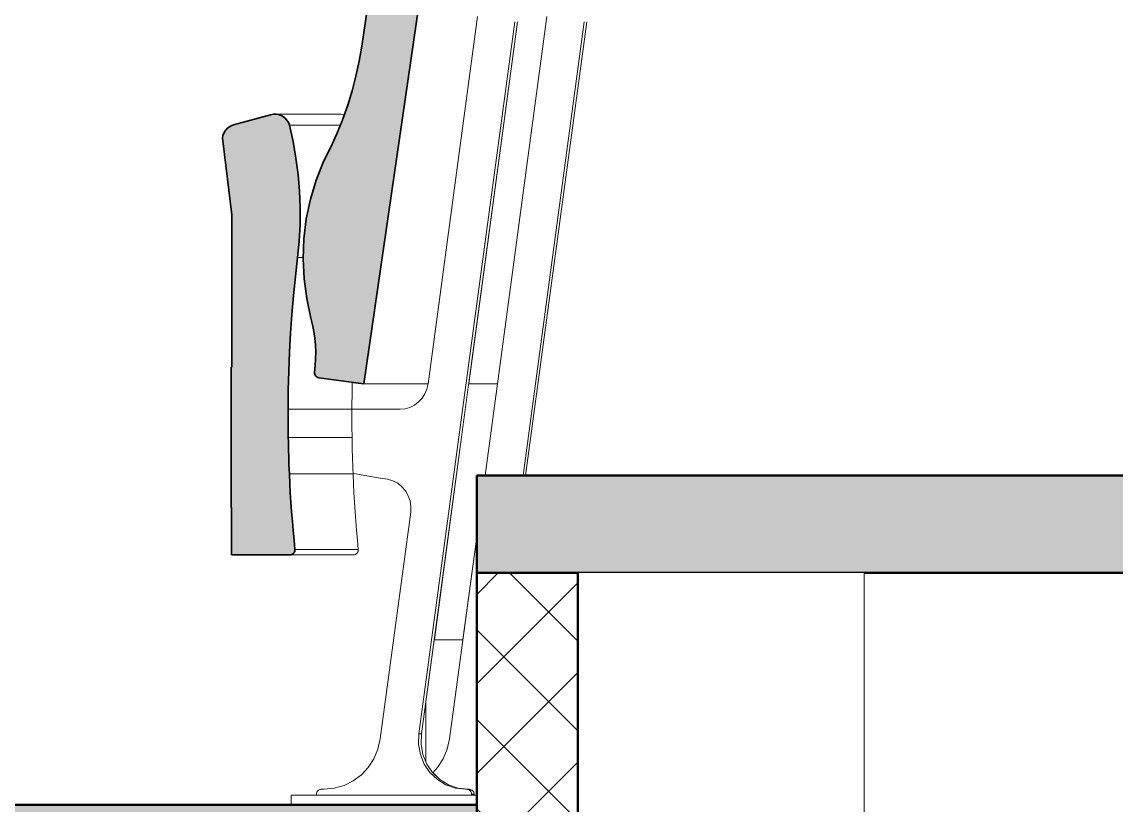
# Model space of a CAD drawing. Header units: millimetres. Extents: x -46169 to 247764, y -86316 to 18123.
# Drawn here: x 230759 to 231882, y -82352 to -81549 of the extents above; entities that cross this region are included whole.
import ezdxf

# ---------------------------------------------------------------- set-up
doc = ezdxf.new("R2010")
doc.units = ezdxf.units.MM
doc.header["$MEASUREMENT"] = 0
doc.linetypes.add('Wipeout_Contour', pattern=[1000, 0, -1000])
for name, color, linetype in [('New_A-20-M_Floor_Slab', 7, 'Continuous'), ('New_A-20-M_Roof', 7, 'Continuous'), ('New_A-25-M_Wall_Int', 7, 'Continuous'), ('New_A-35-M_FFE_Fixed', 7, 'Continuous')]:
    doc.layers.add(name, color=color, linetype=linetype)
for name, color, linetype, lineweight, true_color in [('New_A-20-M_Floor_Slab_Pen_No__107', 7, 'Continuous', 15, 0xa6a6a6), ('New_A-20-M_Floor_Slab_Pen_No__27', 7, 'Continuous', 50, 0x2a2a2a), ('New_A-20-M_Floor_Slab_Pen_No__29', 7, 'Continuous', 50, 0x2a2a2a), ('New_A-20-M_Floor_Slab_Pen_No__81', 7, 'Continuous', 20, 0x6a6a6a), ('New_A-35-M_FFE_Fixed_Pen_No__104', 7, 'Continuous', 15, 0xa6a6a6), ('New_A-35-M_FFE_Fixed_Pen_No__44', 7, 'Continuous', 35, 0x444444)]:
    doc.layers.add(name, color=color, linetype=linetype, lineweight=lineweight, true_color=true_color)
for name, color, linetype, lineweight in [('New_A-20-M_Floor_Slab_Pen_No__87', 8, 'Continuous', 20), ('New_A-20-M_Floor_Slab_Pen_No__89', 8, 'Continuous', 20), ('New_A-35-M_FFE_Fixed_Pen_No__1', 7, 'Continuous', 13)]:
    doc.layers.add(name, color=color, linetype=linetype, lineweight=lineweight)

# ---------------------------------------------------------------- blocks, each defined once
blk = doc.blocks.new('Section Elem_36_5', base_point=(221877.1, -83027.5))
at = {"color": 254, "linetype": 'Wipeout_Contour', "lineweight": 0, "ltscale": 3433333.068399936}
blk.add_wipeout([(231097.5, -81946), (231146.9, -81946), (231152.1, -81945.5), (231157.1, -81944.1), (231161.7, -81941.7), (231165.9, -81938.6), (231169.5, -81934.7), (231172.4, -81930.3), (231174.4, -81925.3), (231175.6, -81920.1), (231175.6, -81920), (231109.8, -81920), (231097.9, -81918.4), (231097.7, -81926.5)], dxfattribs=at).dxf.layer = 'New_A-25-M_Wall_Int'
at = {"color": 254, "linetype": 'Wipeout_Contour', "lineweight": 0, "ltscale": 1717414.072485502}
blk.add_wipeout([(231217.2, -81920.1), (231181.8, -82182.7), (231211.4, -82182.7), (231225.6, -82077), (231225.6, -82014), (231234.1, -82014), (231246.8, -81920.1)], dxfattribs=at).dxf.layer = 'New_A-25-M_Wall_Int'
at = {"color": 254, "linetype": 'Wipeout_Contour', "lineweight": 0, "ltscale": 1226893.659897263}
blk.add_wipeout([(231168.8, -82279.1), (231168.5, -82289.7), (231170.3, -82300.2), (231173.3, -82307.5), (231173.3, -82246)], dxfattribs=at).dxf.layer = 'New_A-25-M_Wall_Int'
blk = doc.blocks.new('Section Elem_40_5', base_point=(221877.1, -83027.5))
at = {"color": 254, "linetype": 'Wipeout_Contour', "lineweight": 0, "ltscale": 2699301.71575623}
blk.add_wipeout([(231173.3, -82307.5), (231174.3, -82310.1), (231180.2, -82318.8), (231180.4, -82319), (231185.5, -82313.5), (231191.2, -82304.6), (231195.3, -82294.7), (231197.7, -82284.3), (231211.4, -82182.7), (231181.8, -82182.7), (231173.3, -82246)], dxfattribs=at).dxf.layer = 'New_A-20-M_Floor_Slab'
at = {"layer": 'New_A-20-M_Floor_Slab_Pen_No__89', "linetype": 'Continuous'}
for p, q in [((231211.4, -82182.7), (231181.8, -82182.7)), ((231173.3, -82246), (231173.3, -82307.5))]:
    blk.add_line(p, q, dxfattribs=at)
blk = doc.blocks.new('Section Elem_45_5', base_point=(221877.1, -83027.5))
at = {"layer": 'New_A-35-M_FFE_Fixed_Pen_No__44', "linetype": 'Continuous'}
for p, q in [((230974.1, -81903), (230973.5, -81903)), ((230974, -82047), (230973.5, -82047)), ((230974, -82047), (230974, -82095.5))]:
    blk.add_line(p, q, dxfattribs=at)
at = {"layer": 'New_A-35-M_FFE_Fixed_Pen_No__44', "linetype": 'Continuous', "flags": 128}
blk.add_lwpolyline([(230973.5, -81903), (230973.5, -82035), (230973.5, -82047)], dxfattribs=at)
at = {"color": 254, "linetype": 'Wipeout_Contour', "lineweight": 0, "ltscale": 1225347.790398151}
blk.add_wipeout([(231033.3, -81654.7), (231037.1, -81671.4), (231078.4, -81671.4), (231082.1, -81663.5), (231085.6, -81654.7)], dxfattribs=at).dxf.layer = 'New_A-35-M_FFE_Fixed'
at = {"color": 254, "linetype": 'Wipeout_Contour', "lineweight": 0, "ltscale": 1225401.317311332}
blk.add_wipeout([(231043.7, -81722.3), (231044.4, -81739.4), (231053.1, -81739.4), (231054.9, -81730.6), (231057.4, -81722.3)], dxfattribs=at).dxf.layer = 'New_A-35-M_FFE_Fixed'
at = {"color": 254, "linetype": 'Wipeout_Contour', "lineweight": 0, "ltscale": 1225486.257310612}
blk.add_wipeout([(231039.5, -81809.9), (231048.3, -81809.9), (231047.4, -81791.6), (231047.4, -81790.5), (231041.7, -81790.5)], dxfattribs=at).dxf.layer = 'New_A-35-M_FFE_Fixed'
at = {"color": 254, "linetype": 'Wipeout_Contour', "lineweight": 0, "ltscale": 1715860.278222721}
blk.add_wipeout([(231034.6, -81868.1), (231058.7, -81868.1), (231058.5, -81866.3), (231057.2, -81859.3), (231055.5, -81852.5), (231054.7, -81848.7), (231036, -81848.7)], dxfattribs=at).dxf.layer = 'New_A-35-M_FFE_Fixed'
at = {"color": 254, "linetype": 'Wipeout_Contour', "lineweight": 0, "ltscale": 980688.325103}
blk.add_wipeout([(231097.5, -81964.1), (231032, -81964.1), (231032.1, -81967.7), (231097.5, -81967.7)], dxfattribs=at).dxf.layer = 'New_A-35-M_FFE_Fixed'
at = {"color": 254, "linetype": 'Wipeout_Contour', "lineweight": 0, "ltscale": 980704.166085}
blk.add_wipeout([(231032.2, -81975), (231032.3, -81979.6), (231097.7, -81979.6), (231097.6, -81975)], dxfattribs=at).dxf.layer = 'New_A-35-M_FFE_Fixed'
at = {"color": 254, "linetype": 'Wipeout_Contour', "lineweight": 0, "ltscale": 980762.443353}
blk.add_wipeout([(231033.3, -82012.4), (231033.8, -82022.1), (231099.1, -82022.1), (231098.7, -82012.4)], dxfattribs=at).dxf.layer = 'New_A-35-M_FFE_Fixed'
at = {"color": 254, "linetype": 'Wipeout_Contour', "lineweight": 0, "ltscale": 980871.443021}
blk.add_wipeout([(231038.1, -82080.3), (231039, -82090), (231104, -82090), (231103.1, -82080.3)], dxfattribs=at).dxf.layer = 'New_A-35-M_FFE_Fixed'
at = {"color": 254, "linetype": 'Wipeout_Contour', "lineweight": 0, "ltscale": 981574.215889}
blk.add_wipeout([(231174.3, -82310.1), (231171.7, -82310.1), (231177.6, -82318.8), (231180.2, -82318.8)], dxfattribs=at).dxf.layer = 'New_A-35-M_FFE_Fixed'
at = {"color": 254, "linetype": 'Wipeout_Contour', "lineweight": 0, "ltscale": 981649.722897}
blk.add_wipeout([(231185.2, -82326.1), (231194, -82331.5), (231196.6, -82331.5), (231187.8, -82326.1)], dxfattribs=at).dxf.layer = 'New_A-35-M_FFE_Fixed'
at = {"color": 254, "linetype": 'Wipeout_Contour', "lineweight": 0, "ltscale": 981446.282956}
blk.add_wipeout([(231035.2, -82352), (231225.6, -82352), (231225.6, -82342), (231035.2, -82342)], dxfattribs=at).dxf.layer = 'New_A-35-M_FFE_Fixed'
at = {"layer": 'New_A-35-M_FFE_Fixed_Pen_No__1', "linetype": 'Continuous'}
blk.add_line((231035.2, -82352), (231035.2, -82342), dxfattribs=at)
at = {"color": 254, "linetype": 'Wipeout_Contour', "lineweight": 0, "ltscale": 980251.053875}
blk.add_wipeout([(231032.3, -81651.9), (231033.3, -81654.7), (231085.6, -81654.7), (231086.8, -81651.9)], dxfattribs=at).dxf.layer = 'New_A-35-M_FFE_Fixed'
at = {"color": 254, "linetype": 'Wipeout_Contour', "lineweight": 0, "ltscale": 1225384.813583997}
blk.add_wipeout([(231042.3, -81705.2), (231043.7, -81722.3), (231057.4, -81722.3), (231060.8, -81710.9), (231063.1, -81705.2)], dxfattribs=at).dxf.layer = 'New_A-35-M_FFE_Fixed'
at = {"color": 254, "linetype": 'Wipeout_Contour', "lineweight": 0, "ltscale": 1225420.568243468}
blk.add_wipeout([(231044.4, -81739.4), (231044.3, -81756.5), (231050, -81756.5), (231050.7, -81750.7), (231053.1, -81739.4)], dxfattribs=at).dxf.layer = 'New_A-35-M_FFE_Fixed'
at = {"color": 254, "linetype": 'Wipeout_Contour', "lineweight": 0, "ltscale": 1225557.380459658}
blk.add_wipeout([(231037.6, -81829.3), (231036, -81848.7), (231054.7, -81848.7), (231051.1, -81832.4), (231050.7, -81829.3)], dxfattribs=at).dxf.layer = 'New_A-35-M_FFE_Fixed'
at = {"color": 254, "linetype": 'Wipeout_Contour', "lineweight": 0, "ltscale": 1715918.258754815}
blk.add_wipeout([(231033.6, -81887.6), (231060.4, -81887.6), (231060.4, -81887.2), (231060.1, -81880.2), (231059.4, -81873.2), (231058.7, -81868.1), (231034.6, -81868.1)], dxfattribs=at).dxf.layer = 'New_A-35-M_FFE_Fixed'
at = {"color": 254, "linetype": 'Wipeout_Contour', "lineweight": 0, "ltscale": 980683.36324}
blk.add_wipeout([(231097.5, -81960.5), (231032, -81960.5), (231032, -81964.1), (231097.5, -81964.1)], dxfattribs=at).dxf.layer = 'New_A-35-M_FFE_Fixed'
at = {"color": 254, "linetype": 'Wipeout_Contour', "lineweight": 0, "ltscale": 980751.604251}
blk.add_wipeout([(231033.1, -82007.7), (231033.3, -82012.4), (231098.7, -82012.4), (231098.5, -82007.7)], dxfattribs=at).dxf.layer = 'New_A-35-M_FFE_Fixed'
at = {"color": 254, "linetype": 'Wipeout_Contour', "lineweight": 0, "ltscale": 980855.126466}
blk.add_wipeout([(231102.3, -82070.6), (231037.2, -82070.6), (231038.1, -82080.3), (231103.1, -82080.3)], dxfattribs=at).dxf.layer = 'New_A-35-M_FFE_Fixed'
at = {"color": 254, "linetype": 'Wipeout_Contour', "lineweight": 0, "ltscale": 980876.673892}
blk.add_wipeout([(231036, -82095), (231101.2, -82095), (231102, -82094.5), (231036.9, -82094.5)], dxfattribs=at).dxf.layer = 'New_A-35-M_FFE_Fixed'
at = {"color": 254, "linetype": 'Wipeout_Contour', "lineweight": 0, "ltscale": 981543.164259}
blk.add_wipeout([(231167.8, -82300.2), (231171.7, -82310.1), (231174.3, -82310.1), (231170.3, -82300.2)], dxfattribs=at).dxf.layer = 'New_A-35-M_FFE_Fixed'
at = {"color": 254, "linetype": 'Wipeout_Contour', "lineweight": 0, "ltscale": 981610.282472}
blk.add_wipeout([(231177.6, -82318.8), (231185.2, -82326.1), (231187.8, -82326.1), (231180.2, -82318.8)], dxfattribs=at).dxf.layer = 'New_A-35-M_FFE_Fixed'
at = {"color": 254, "linetype": 'Wipeout_Contour', "lineweight": 0, "ltscale": 981781.201455}
blk.add_wipeout([(231223, -82341), (231222.9, -82340), (231220.3, -82340), (231220.4, -82341)], dxfattribs=at).dxf.layer = 'New_A-35-M_FFE_Fixed'
at = {"color": 254, "linetype": 'Wipeout_Contour', "lineweight": 0, "ltscale": 980236.394724}
blk.add_wipeout([(231089.3, -81645.3), (231026.1, -81645.3), (231028.6, -81647), (231088.6, -81647)], dxfattribs=at).dxf.layer = 'New_A-35-M_FFE_Fixed'
at = {"color": 254, "linetype": 'Wipeout_Contour', "lineweight": 0, "ltscale": 1225371.333630762}
blk.add_wipeout([(231040.1, -81688.3), (231042.3, -81705.2), (231063.1, -81705.2), (231068.4, -81691.7), (231070.2, -81688.3)], dxfattribs=at).dxf.layer = 'New_A-35-M_FFE_Fixed'
at = {"color": 254, "linetype": 'Wipeout_Contour', "lineweight": 0, "ltscale": 1225442.05718842}
blk.add_wipeout([(231044.3, -81756.5), (231043.4, -81773.5), (231048.1, -81773.5), (231048.2, -81771.1), (231050, -81756.5)], dxfattribs=at).dxf.layer = 'New_A-35-M_FFE_Fixed'
at = {"color": 254, "linetype": 'Wipeout_Contour', "lineweight": 0, "ltscale": 1225519.323485539}
blk.add_wipeout([(231039.5, -81809.9), (231037.6, -81829.3), (231050.7, -81829.3), (231048.4, -81812.1), (231048.3, -81809.9)], dxfattribs=at).dxf.layer = 'New_A-35-M_FFE_Fixed'
at = {"color": 254, "linetype": 'Wipeout_Contour', "lineweight": 0, "ltscale": 1470816.550587239}
blk.add_wipeout([(231032.8, -81907), (231059.3, -81907), (231059.9, -81901.3), (231060.3, -81894.2), (231060.4, -81887.6), (231033.6, -81887.6)], dxfattribs=at).dxf.layer = 'New_A-35-M_FFE_Fixed'
at = {"color": 254, "linetype": 'Wipeout_Contour', "lineweight": 0, "ltscale": 980673.546074}
blk.add_wipeout([(231032, -81953.2), (231032, -81956.8), (231097.5, -81956.8), (231097.5, -81953.2)], dxfattribs=at).dxf.layer = 'New_A-35-M_FFE_Fixed'
at = {"color": 254, "linetype": 'Wipeout_Contour', "lineweight": 0, "ltscale": 980693.32244}
blk.add_wipeout([(231097.5, -81967.7), (231032.1, -81967.7), (231032.1, -81971.3), (231097.6, -81971.3)], dxfattribs=at).dxf.layer = 'New_A-35-M_FFE_Fixed'
at = {"color": 254, "linetype": 'Wipeout_Contour', "lineweight": 0, "ltscale": 980744.651594}
blk.add_wipeout([(231098.3, -82003), (231032.9, -82003), (231033.1, -82007.7), (231098.5, -82007.7)], dxfattribs=at).dxf.layer = 'New_A-35-M_FFE_Fixed'
at = {"color": 254, "linetype": 'Wipeout_Contour', "lineweight": 0, "ltscale": 980839.05701}
blk.add_wipeout([(231036.4, -82060.9), (231037.2, -82070.6), (231102.3, -82070.6), (231101.5, -82060.9)], dxfattribs=at).dxf.layer = 'New_A-35-M_FFE_Fixed'
at = {"color": 254, "linetype": 'Wipeout_Contour', "lineweight": 0, "ltscale": 980873.665008}
blk.add_wipeout([(231034.9, -82095.4), (231100.2, -82095.4), (231101.2, -82095), (231036, -82095)], dxfattribs=at).dxf.layer = 'New_A-35-M_FFE_Fixed'
at = {"color": 254, "linetype": 'Wipeout_Contour', "lineweight": 0, "ltscale": 981518.540644}
blk.add_wipeout([(231167.8, -82300.2), (231170.3, -82300.2), (231168.5, -82289.7), (231165.9, -82289.7)], dxfattribs=at).dxf.layer = 'New_A-35-M_FFE_Fixed'
at = {"color": 254, "linetype": 'Wipeout_Contour', "lineweight": 0, "ltscale": 981779.224999}
blk.add_wipeout([(231220.3, -82340), (231222.9, -82340), (231222.6, -82339.1), (231220, -82339.1)], dxfattribs=at).dxf.layer = 'New_A-35-M_FFE_Fixed'
at = {"color": 254, "linetype": 'Wipeout_Contour', "lineweight": 0, "ltscale": 1225317.504712352}
blk.add_wipeout([(231089.3, -81644), (231023.3, -81644), (231026.1, -81645.3), (231089.3, -81645.3), (231089.7, -81644.2)], dxfattribs=at).dxf.layer = 'New_A-35-M_FFE_Fixed'
at = {"color": 254, "linetype": 'Wipeout_Contour', "lineweight": 0, "ltscale": 1225360.513403894}
blk.add_wipeout([(231078.4, -81671.4), (231037.1, -81671.4), (231040.1, -81688.3), (231070.2, -81688.3), (231075.5, -81677.8)], dxfattribs=at).dxf.layer = 'New_A-35-M_FFE_Fixed'
at = {"color": 254, "linetype": 'Wipeout_Contour', "lineweight": 0, "ltscale": 980368.474366}
blk.add_wipeout([(231043.4, -81773.5), (231041.7, -81790.5), (231047.4, -81790.5), (231048.1, -81773.5)], dxfattribs=at).dxf.layer = 'New_A-35-M_FFE_Fixed'
at = {"color": 254, "linetype": 'Wipeout_Contour', "lineweight": 0, "ltscale": 3432125.673228924}
blk.add_wipeout([(231032.2, -81926.5), (231097.7, -81926.5), (231097.9, -81918.4), (231063.6, -81913.8), (231062.7, -81913.6), (231061.7, -81913.2), (231060.9, -81912.6), (231060.2, -81911.9), (231059.7, -81911.1), (231059.4, -81910.2), (231059.2, -81909.2), (231059.2, -81908.2), (231059.3, -81907), (231032.8, -81907)], dxfattribs=at).dxf.layer = 'New_A-35-M_FFE_Fixed'
at = {"color": 254, "linetype": 'Wipeout_Contour', "lineweight": 0, "ltscale": 980698.355218}
blk.add_wipeout([(231032.1, -81971.3), (231032.2, -81975), (231097.6, -81975), (231097.6, -81971.3)], dxfattribs=at).dxf.layer = 'New_A-35-M_FFE_Fixed'
at = {"color": 254, "linetype": 'Wipeout_Contour', "lineweight": 0, "ltscale": 980737.7574}
blk.add_wipeout([(231032.8, -81998.4), (231032.9, -82003), (231098.3, -82003), (231098.2, -81998.4)], dxfattribs=at).dxf.layer = 'New_A-35-M_FFE_Fixed'
at = {"color": 254, "linetype": 'Wipeout_Contour', "lineweight": 0, "ltscale": 980823.235442}
blk.add_wipeout([(231035.6, -82051.2), (231036.4, -82060.9), (231101.5, -82060.9), (231100.8, -82051.2)], dxfattribs=at).dxf.layer = 'New_A-35-M_FFE_Fixed'
at = {"color": 254, "linetype": 'Wipeout_Contour', "lineweight": 0, "ltscale": 980870.130841}
blk.add_wipeout([(231033.9, -82095.5), (231099.2, -82095.5), (231100.2, -82095.4), (231034.9, -82095.4)], dxfattribs=at).dxf.layer = 'New_A-35-M_FFE_Fixed'
at = {"color": 254, "linetype": 'Wipeout_Contour', "lineweight": 0, "ltscale": 981782.701731}
blk.add_wipeout([(231220.4, -82341), (231220.4, -82342), (231223, -82342), (231223, -82341)], dxfattribs=at).dxf.layer = 'New_A-35-M_FFE_Fixed'
at = {"layer": 'New_A-35-M_FFE_Fixed_Pen_No__1', "linetype": 'Continuous'}
blk.add_line((231041.7, -81790.5), (231047.4, -81790.5), dxfattribs=at)
at = {"color": 254, "linetype": 'Wipeout_Contour', "lineweight": 0, "ltscale": 980208.750185}
blk.add_wipeout([(231017.1, -81643.2), (231020.2, -81643.3), (231086.5, -81643.3), (231083.6, -81643.2)], dxfattribs=at).dxf.layer = 'New_A-35-M_FFE_Fixed'
at = {"color": 254, "linetype": 'Wipeout_Contour', "lineweight": 0, "ltscale": 980247.026785}
blk.add_wipeout([(231087.8, -81649.3), (231030.7, -81649.3), (231032.3, -81651.9), (231086.8, -81651.9)], dxfattribs=at).dxf.layer = 'New_A-35-M_FFE_Fixed'
at = {"color": 254, "linetype": 'Wipeout_Contour', "lineweight": 0, "ltscale": 980648.878955}
blk.add_wipeout([(231032.2, -81926.5), (231032, -81946), (231097.5, -81946), (231097.7, -81926.5)], dxfattribs=at).dxf.layer = 'New_A-35-M_FFE_Fixed'
at = {"color": 254, "linetype": 'Wipeout_Contour', "lineweight": 0, "ltscale": 980730.921746}
blk.add_wipeout([(231098, -81993.7), (231032.6, -81993.7), (231032.8, -81998.4), (231098.2, -81998.4)], dxfattribs=at).dxf.layer = 'New_A-35-M_FFE_Fixed'
at = {"color": 254, "linetype": 'Wipeout_Contour', "lineweight": 0, "ltscale": 980807.662534}
blk.add_wipeout([(231034.9, -82041.5), (231035.6, -82051.2), (231100.8, -82051.2), (231100.2, -82041.5)], dxfattribs=at).dxf.layer = 'New_A-35-M_FFE_Fixed'
at = {"color": 254, "linetype": 'Wipeout_Contour', "lineweight": 0, "ltscale": 980881.29815}
blk.add_wipeout([(231038.8, -82092), (231103.8, -82092), (231104, -82091), (231039, -82091)], dxfattribs=at).dxf.layer = 'New_A-35-M_FFE_Fixed'
at = {"color": 254, "linetype": 'Wipeout_Contour', "lineweight": 0, "ltscale": 981776.656999}
blk.add_wipeout([(231220, -82339.1), (231222.6, -82339.1), (231222.1, -82338.2), (231219.6, -82338.2)], dxfattribs=at).dxf.layer = 'New_A-35-M_FFE_Fixed'
at = {"color": 254, "linetype": 'Wipeout_Contour', "lineweight": 0, "ltscale": 1225329.876219892}
blk.add_wipeout([(231088.6, -81647), (231028.6, -81647), (231030.7, -81649.3), (231087.8, -81649.3), (231087.9, -81649)], dxfattribs=at).dxf.layer = 'New_A-35-M_FFE_Fixed'
at = {"color": 254, "linetype": 'Wipeout_Contour', "lineweight": 0, "ltscale": 980663.871181}
blk.add_wipeout([(231032, -81949.6), (231097.5, -81949.6), (231097.5, -81946), (231032, -81946)], dxfattribs=at).dxf.layer = 'New_A-35-M_FFE_Fixed'
at = {"color": 254, "linetype": 'Wipeout_Contour', "lineweight": 0, "ltscale": 980724.144712}
blk.add_wipeout([(231032.5, -81989), (231032.6, -81993.7), (231098, -81993.7), (231097.9, -81989)], dxfattribs=at).dxf.layer = 'New_A-35-M_FFE_Fixed'
at = {"color": 254, "linetype": 'Wipeout_Contour', "lineweight": 0, "ltscale": 980792.339052}
blk.add_wipeout([(231034.3, -82031.8), (231034.9, -82041.5), (231100.2, -82041.5), (231099.6, -82031.8)], dxfattribs=at).dxf.layer = 'New_A-35-M_FFE_Fixed'
at = {"color": 254, "linetype": 'Wipeout_Contour', "lineweight": 0, "ltscale": 980881.390367}
blk.add_wipeout([(231038.3, -82093), (231103.4, -82093), (231103.8, -82092), (231038.8, -82092)], dxfattribs=at).dxf.layer = 'New_A-35-M_FFE_Fixed'
at = {"color": 254, "linetype": 'Wipeout_Contour', "lineweight": 0, "ltscale": 981773.596137}
blk.add_wipeout([(231219.6, -82338.2), (231222.1, -82338.2), (231221.5, -82337.5), (231219, -82337.5)], dxfattribs=at).dxf.layer = 'New_A-35-M_FFE_Fixed'
at = {"color": 254, "linetype": 'Wipeout_Contour', "lineweight": 0, "ltscale": 980220.488365}
blk.add_wipeout([(231020.2, -81643.3), (231023.3, -81644), (231089.3, -81644), (231086.5, -81643.3)], dxfattribs=at).dxf.layer = 'New_A-35-M_FFE_Fixed'
at = {"color": 254, "linetype": 'Wipeout_Contour', "lineweight": 0, "ltscale": 980668.690829}
blk.add_wipeout([(231032, -81949.6), (231032, -81953.2), (231097.5, -81953.2), (231097.5, -81949.6)], dxfattribs=at).dxf.layer = 'New_A-35-M_FFE_Fixed'
at = {"color": 254, "linetype": 'Wipeout_Contour', "lineweight": 0, "ltscale": 980717.426372}
blk.add_wipeout([(231032.4, -81984.3), (231032.5, -81989), (231097.9, -81989), (231097.8, -81984.3)], dxfattribs=at).dxf.layer = 'New_A-35-M_FFE_Fixed'
at = {"color": 254, "linetype": 'Wipeout_Contour', "lineweight": 0, "ltscale": 980777.265745}
blk.add_wipeout([(231099.1, -82022.1), (231033.8, -82022.1), (231034.3, -82031.8), (231099.6, -82031.8)], dxfattribs=at).dxf.layer = 'New_A-35-M_FFE_Fixed'
at = {"color": 254, "linetype": 'Wipeout_Contour', "lineweight": 0, "ltscale": 980879.026981}
blk.add_wipeout([(231036.9, -82094.5), (231102, -82094.5), (231102.8, -82093.8), (231037.7, -82093.8)], dxfattribs=at).dxf.layer = 'New_A-35-M_FFE_Fixed'
at = {"color": 254, "linetype": 'Wipeout_Contour', "lineweight": 0, "ltscale": 981766.480741}
blk.add_wipeout([(231218.2, -82336.8), (231220.8, -82336.8), (231220, -82336.4), (231217.4, -82336.4)], dxfattribs=at).dxf.layer = 'New_A-35-M_FFE_Fixed'
at = {"color": 254, "linetype": 'Wipeout_Contour', "lineweight": 0, "ltscale": 980678.436886}
blk.add_wipeout([(231032, -81956.8), (231032, -81960.5), (231097.5, -81960.5), (231097.5, -81956.8)], dxfattribs=at).dxf.layer = 'New_A-35-M_FFE_Fixed'
at = {"color": 254, "linetype": 'Wipeout_Contour', "lineweight": 0, "ltscale": 980710.766805}
blk.add_wipeout([(231032.3, -81979.6), (231032.4, -81984.3), (231097.8, -81984.3), (231097.7, -81979.6)], dxfattribs=at).dxf.layer = 'New_A-35-M_FFE_Fixed'
at = {"color": 254, "linetype": 'Wipeout_Contour', "lineweight": 0, "ltscale": 980880.622204}
blk.add_wipeout([(231037.7, -82093.8), (231102.8, -82093.8), (231103.4, -82093), (231038.3, -82093)], dxfattribs=at).dxf.layer = 'New_A-35-M_FFE_Fixed'
at = {"color": 254, "linetype": 'Wipeout_Contour', "lineweight": 0, "ltscale": 981770.160036}
blk.add_wipeout([(231219, -82337.5), (231221.5, -82337.5), (231220.8, -82336.8), (231218.2, -82336.8)], dxfattribs=at).dxf.layer = 'New_A-35-M_FFE_Fixed'
at = {"color": 254, "linetype": 'Wipeout_Contour', "lineweight": 0, "ltscale": 980880.349553}
blk.add_wipeout([(231039, -82091), (231104, -82091), (231104, -82090), (231039, -82090)], dxfattribs=at).dxf.layer = 'New_A-35-M_FFE_Fixed'
at = {"color": 254, "linetype": 'Wipeout_Contour', "lineweight": 0, "ltscale": 981762.699641}
blk.add_wipeout([(231216.5, -82336.1), (231217.4, -82336.4), (231220, -82336.4), (231219.1, -82336.1)], dxfattribs=at).dxf.layer = 'New_A-35-M_FFE_Fixed'
at = {"layer": 'New_A-35-M_FFE_Fixed_Pen_No__104', "linetype": 'Continuous'}
blk.add_hatch(color=256, dxfattribs=at).paths.add_polyline_path([(231038.3, -82093), (231038.8, -82092), (231039, -82091), (231039, -82090), (231038.1, -82080.3), (231037.2, -82070.6), (231036.4, -82060.9), (231035.6, -82051.2), (231034.9, -82041.5), (231034.3, -82031.8), (231033.8, -82022.1), (231033.3, -82012.4), (231033.1, -82007.7), (231032.9, -82003), (231032.8, -81998.4), (231032.6, -81993.7), (231032.5, -81989), (231032.4, -81984.3), (231032.3, -81979.6), (231032.2, -81975), (231032.1, -81971.3), (231032.1, -81967.7), (231032, -81964.1), (231032, -81960.5), (231032, -81956.8), (231032, -81953.2), (231032, -81949.6), (231032, -81946), (231032.2, -81926.5), (231032.8, -81907), (231033.6, -81887.6), (231034.6, -81868.1), (231036, -81848.7), (231037.6, -81829.3), (231039.5, -81809.9), (231041.7, -81790.5), (231043.4, -81773.5), (231044.3, -81756.5), (231044.4, -81739.4), (231043.7, -81722.3), (231042.3, -81705.2), (231040.1, -81688.3), (231037.1, -81671.4), (231033.3, -81654.7), (231032.3, -81651.9), (231030.7, -81649.3), (231028.6, -81647), (231026.1, -81645.3), (231023.3, -81644), (231020.2, -81643.3), (231017.1, -81643.2), (231014, -81643.8), (230976.1, -81654.1), (230973.5, -81655.1), (230971.1, -81656.5), (230969, -81658.2), (230967.3, -81660.4), (230966, -81662.8), (230965.2, -81665.3), (230964.8, -81668), (230965, -81670.7), (230974.1, -81746.6), (230974.1, -81903), (230973.5, -81903), (230973.5, -82035), (230973.5, -82047), (230974, -82047), (230974, -82095.5), (230980.2, -82095.5), (230992.7, -82095.5), (231033.9, -82095.5), (231034.9, -82095.4), (231036, -82095), (231036.9, -82094.5), (231037.7, -82093.8)])
at = {"layer": 'New_A-35-M_FFE_Fixed_Pen_No__44', "linetype": 'Continuous', "flags": 128}
blk.add_lwpolyline([(230974, -82095.5), (230980.2, -82095.5), (230992.7, -82095.5), (231033.9, -82095.5), (231034.9, -82095.4), (231036, -82095), (231036.9, -82094.5), (231037.7, -82093.8), (231038.3, -82093), (231038.8, -82092), (231039, -82091), (231039, -82090), (231038.1, -82080.3), (231037.2, -82070.6), (231036.4, -82060.9), (231035.6, -82051.2), (231034.9, -82041.5), (231034.3, -82031.8), (231033.8, -82022.1), (231033.3, -82012.4), (231033.1, -82007.7), (231032.9, -82003), (231032.8, -81998.4), (231032.6, -81993.7), (231032.5, -81989), (231032.4, -81984.3), (231032.3, -81979.6), (231032.2, -81975), (231032.1, -81971.3), (231032.1, -81967.7), (231032, -81964.1), (231032, -81960.5), (231032, -81956.8), (231032, -81953.2), (231032, -81949.6), (231032, -81946), (231032.2, -81926.5), (231032.8, -81907), (231033.6, -81887.6), (231034.6, -81868.1), (231036, -81848.7), (231037.6, -81829.3), (231039.5, -81809.9), (231041.7, -81790.5), (231043.4, -81773.5), (231044.3, -81756.5), (231044.4, -81739.4), (231043.7, -81722.3), (231042.3, -81705.2), (231040.1, -81688.3), (231037.1, -81671.4), (231033.3, -81654.7), (231032.3, -81651.9), (231030.7, -81649.3), (231028.6, -81647), (231026.1, -81645.3), (231023.3, -81644), (231020.2, -81643.3), (231017.1, -81643.2), (231014, -81643.8), (230976.1, -81654.1), (230973.5, -81655.1), (230971.1, -81656.5), (230969, -81658.2), (230967.3, -81660.4), (230966, -81662.8), (230965.2, -81665.3), (230964.8, -81668), (230965, -81670.7), (230974.1, -81746.6), (230974.1, -81903)], dxfattribs=at)
at = {"color": 254, "linetype": 'Wipeout_Contour', "lineweight": 0, "ltscale": 1227199.498318023}
blk.add_wipeout([(231215.5, -82336), (231216.5, -82336.1), (231219.1, -82336.1), (231218.5, -82336), (231218.1, -82336)], dxfattribs=at).dxf.layer = 'New_A-35-M_FFE_Fixed'
at = {"color": 254, "linetype": 'Wipeout_Contour', "lineweight": 0, "ltscale": 981731.475964}
blk.add_wipeout([(231206.4, -82334.9), (231203.8, -82334.9), (231214.1, -82336), (231216.6, -82336)], dxfattribs=at).dxf.layer = 'New_A-35-M_FFE_Fixed'
at = {"color": 254, "linetype": 'Wipeout_Contour', "lineweight": 0, "ltscale": 981690.742744}
blk.add_wipeout([(231194, -82331.5), (231203.8, -82334.9), (231206.4, -82334.9), (231196.6, -82331.5)], dxfattribs=at).dxf.layer = 'New_A-35-M_FFE_Fixed'
at = {"color": 254, "linetype": 'Wipeout_Contour', "lineweight": 0, "ltscale": 23546472.4951325}
blk.add_wipeout([(231061, -82342), (231179.9, -82342), (231220.4, -82342), (231220.4, -82341), (231220.3, -82340), (231220, -82339.1), (231219.6, -82338.2), (231219, -82337.5), (231218.2, -82336.8), (231217.4, -82336.4), (231216.5, -82336.1), (231215.5, -82336), (231214.1, -82336), (231203.8, -82334.9), (231194, -82331.5), (231185.2, -82326.1), (231177.6, -82318.8), (231171.7, -82310.1), (231167.8, -82300.2), (231165.9, -82289.7), (231166.2, -82279.1), (231311.7, -81200.2), (231313.6, -81191.8), (231316.8, -81183.8), (231321.2, -81176.6), (231326.8, -81170.3), (231333.4, -81165), (231340.7, -81161), (231348.6, -81158.4), (231356.9, -81157.1), (231357.8, -81157), (231358.6, -81156.7), (231359.4, -81156.2), (231360.1, -81155.6), (231360.7, -81154.8), (231361.1, -81154), (231361.3, -81153.1), (231361.4, -81152.1), (231361.4, -81151.1), (231279.3, -81151.1), (231175.6, -81920.1), (231174.4, -81925.3), (231172.4, -81930.3), (231169.5, -81934.7), (231165.9, -81938.6), (231161.7, -81941.7), (231157.1, -81944.1), (231152.1, -81945.5), (231146.9, -81946), (231097.5, -81946), (231097.5, -81949.6), (231097.5, -81953.2), (231097.5, -81956.8), (231097.5, -81960.5), (231097.5, -81964.1), (231097.5, -81967.7), (231097.6, -81971.3), (231097.6, -81975), (231097.7, -81979.6), (231097.8, -81984.3), (231097.9, -81989), (231098, -81993.7), (231098.2, -81998.4), (231098.3, -82003), (231098.5, -82007.7), (231098.7, -82011.7), (231105.1, -82012.9), (231114.8, -82014.6), (231124.5, -82016.3), (231134.2, -82017.9), (231139.5, -82019.4), (231144.5, -82022), (231148.9, -82025.5), (231152.6, -82029.8), (231155.4, -82034.8), (231157.3, -82040.2), (231158.1, -82045.9), (231157.9, -82051.6), (231126.5, -82284.3), (231124.2, -82294.7), (231120.1, -82304.6), (231114.3, -82313.5), (231107.2, -82321.3), (231098.8, -82327.5), (231089.4, -82332.2), (231079.4, -82335), (231069.1, -82336), (231065.8, -82336), (231064.9, -82336.1), (231064, -82336.4), (231063.1, -82336.8), (231062.4, -82337.5), (231061.8, -82338.2), (231061.4, -82339.1), (231061.1, -82340), (231061, -82341)], dxfattribs=at).dxf.layer = 'New_A-35-M_FFE_Fixed'
at = {"layer": 'New_A-35-M_FFE_Fixed_Pen_No__1', "linetype": 'Continuous'}
for p, q in [((231017.1, -81643.2), (231083.6, -81643.2)), ((231083.6, -81643.2), (231086.5, -81643.3)), ((231086.5, -81643.3), (231089.3, -81644)), ((231089.3, -81644), (231089.7, -81644.2)), ((231033.3, -81654.7), (231085.6, -81654.7)), ((231097.9, -81918.4), (231097.7, -81926.5)), ((231097.7, -81926.5), (231097.5, -81946)), ((231152.1, -81945.5), (231157.1, -81944.1)), ((231032, -81946), (231097.5, -81946)), ((231097.5, -81946), (231097.5, -81949.6)), ((231097.5, -81946), (231146.9, -81946)), ((231097.5, -81949.6), (231097.5, -81953.2)), ((231097.5, -81953.2), (231097.5, -81956.8)), ((231146.9, -81946), (231152.1, -81945.5)), ((231097.5, -81956.8), (231097.5, -81960.5)), ((231097.5, -81960.5), (231097.5, -81964.1)), ((231097.5, -81964.1), (231097.5, -81967.7)), ((231032.2, -81975), (231097.6, -81975)), ((231097.5, -81967.7), (231097.6, -81971.3)), ((231097.6, -81971.3), (231097.6, -81975)), ((231097.6, -81975), (231097.7, -81979.6)), ((231097.7, -81979.6), (231097.8, -81984.3)), ((231097.8, -81984.3), (231097.9, -81989)), ((231097.9, -81989), (231098, -81993.7)), ((231098, -81993.7), (231098.2, -81998.4)), ((231098.2, -81998.4), (231098.3, -82003)), ((231098.3, -82003), (231098.5, -82007.7)), ((231098.5, -82007.7), (231098.7, -82012.4)), ((231105.1, -82012.9), (231098.7, -82011.7)), ((231033.3, -82012.4), (231098.7, -82012.4)), ((231098.7, -82012.4), (231099.1, -82022.1)), ((231099.1, -82022.1), (231099.6, -82031.8)), ((231114.8, -82014.6), (231105.1, -82012.9)), ((231124.5, -82016.3), (231114.8, -82014.6)), ((231134.2, -82017.9), (231124.5, -82016.3)), ((231139.5, -82019.4), (231134.2, -82017.9)), ((231144.5, -82022), (231139.5, -82019.4)), ((231148.9, -82025.5), (231144.5, -82022)), ((231099.6, -82031.8), (231100.2, -82041.5)), ((231152.6, -82029.8), (231148.9, -82025.5)), ((231155.4, -82034.8), (231152.6, -82029.8)), ((231100.2, -82041.5), (231100.8, -82051.2)), ((231157.3, -82040.2), (231155.4, -82034.8)), ((231158.1, -82045.9), (231157.3, -82040.2)), ((231157.9, -82051.6), (231158.1, -82045.9)), ((231100.8, -82051.2), (231101.5, -82060.9)), ((231126.5, -82284.3), (231157.9, -82051.6)), ((231101.5, -82060.9), (231102.3, -82070.6)), ((231102.3, -82070.6), (231103.1, -82080.3)), ((231039, -82090), (231104, -82090)), ((231103.1, -82080.3), (231104, -82090)), ((231104, -82090), (231104, -82091)), ((231033.9, -82095.5), (231099.2, -82095.5)), ((231100.2, -82095.4), (231099.2, -82095.5)), ((231101.2, -82095), (231100.2, -82095.4)), ((231102, -82094.5), (231101.2, -82095)), ((231102.8, -82093.8), (231102, -82094.5)), ((231103.4, -82093), (231102.8, -82093.8)), ((231103.8, -82092), (231103.4, -82093)), ((231104, -82091), (231103.8, -82092)), ((231124.2, -82294.7), (231126.5, -82284.3)), ((231120.1, -82304.6), (231124.2, -82294.7)), ((231167.8, -82300.2), (231171.7, -82310.1)), ((231170.3, -82300.2), (231174.3, -82310.1)), ((231107.2, -82321.3), (231114.3, -82313.5)), ((231114.3, -82313.5), (231120.1, -82304.6)), ((231098.8, -82327.5), (231107.2, -82321.3)), ((231061.8, -82338.2), (231062.4, -82337.5)), ((231062.4, -82337.5), (231063.1, -82336.8)), ((231063.1, -82336.8), (231064, -82336.4)), ((231064, -82336.4), (231064.9, -82336.1)), ((231064.9, -82336.1), (231065.8, -82336)), ((231065.8, -82336), (231069.1, -82336)), ((231069.1, -82336), (231079.4, -82335)), ((231079.4, -82335), (231089.4, -82332.2)), ((231089.4, -82332.2), (231098.8, -82327.5)), ((231061, -82341), (231061.1, -82340)), ((231061, -82342), (231061, -82341)), ((231061.1, -82340), (231061.4, -82339.1)), ((231061.4, -82339.1), (231061.8, -82338.2))]:
    blk.add_line(p, q, dxfattribs=at)
at = {"color": 254, "linetype": 'Wipeout_Contour', "lineweight": 0, "ltscale": 981192.758043}
blk.add_wipeout([(231166.2, -82279.1), (231168.8, -82279.1), (231267.3, -81548.6), (231264.7, -81548.6)], dxfattribs=at).dxf.layer = 'New_A-35-M_FFE_Fixed'
at = {"layer": 'New_A-35-M_FFE_Fixed_Pen_No__1', "linetype": 'Continuous'}
for p, q in [((231169.5, -81934.7), (231172.4, -81930.3)), ((231157.1, -81944.1), (231161.7, -81941.7)), ((231161.7, -81941.7), (231165.9, -81938.6)), ((231165.9, -81938.6), (231169.5, -81934.7))]:
    blk.add_line(p, q, dxfattribs=at)
at = {"color": 254, "linetype": 'Wipeout_Contour', "lineweight": 0, "ltscale": 980624.170548}
blk.add_wipeout([(231109.8, -81920), (231175.6, -81920), (231275.3, -81180.8), (231217.2, -81180.8)], dxfattribs=at).dxf.layer = 'New_A-35-M_FFE_Fixed'
at = {"color": 254, "linetype": 'Wipeout_Contour', "lineweight": 0, "ltscale": 5399404.046720583}
blk.add_wipeout([(231185.5, -82313.5), (231180.4, -82319), (231187.8, -82326.1), (231196.6, -82331.5), (231206.4, -82334.9), (231216.6, -82336), (231218.1, -82336), (231218.5, -82336), (231219.1, -82336.1), (231220, -82336.4), (231220.8, -82336.8), (231221.5, -82337.5), (231222.1, -82338.2), (231222.6, -82339.1), (231222.9, -82340), (231223, -82341), (231223, -82342), (231225.6, -82342), (231225.6, -82077), (231197.7, -82284.3), (231195.3, -82294.7), (231191.2, -82304.6)], dxfattribs=at).dxf.layer = 'New_A-35-M_FFE_Fixed'
at = {"color": 254, "linetype": 'Wipeout_Contour', "lineweight": 0, "ltscale": 981501.465671}
blk.add_wipeout([(231168.8, -82279.1), (231166.2, -82279.1), (231165.9, -82289.7), (231168.5, -82289.7)], dxfattribs=at).dxf.layer = 'New_A-35-M_FFE_Fixed'
at = {"layer": 'New_A-35-M_FFE_Fixed_Pen_No__1', "linetype": 'Continuous'}
for p, q in [((231175.6, -81920.1), (231181.8, -81874)), ((231109.8, -81920), (231175.6, -81920)), ((231174.4, -81925.3), (231175.6, -81920.1)), ((231172.4, -81930.3), (231174.4, -81925.3)), ((231225.6, -82077), (231197.7, -82284.3)), ((231166.2, -82279.1), (231165.9, -82289.7)), ((231166.2, -82279.1), (231168.8, -82279.1)), ((231168.8, -82279.1), (231168.5, -82289.7)), ((231165.9, -82289.7), (231167.8, -82300.2)), ((231168.5, -82289.7), (231170.3, -82300.2)), ((231197.7, -82284.3), (231195.3, -82294.7)), ((231195.3, -82294.7), (231191.2, -82304.6)), ((231171.7, -82310.1), (231177.6, -82318.8)), ((231174.3, -82310.1), (231180.2, -82318.8)), ((231185.5, -82313.5), (231180.4, -82319)), ((231191.2, -82304.6), (231185.5, -82313.5)), ((231177.6, -82318.8), (231185.2, -82326.1)), ((231180.2, -82318.8), (231187.8, -82326.1)), ((231185.2, -82326.1), (231194, -82331.5)), ((231187.8, -82326.1), (231196.6, -82331.5)), ((231194, -82331.5), (231203.8, -82334.9)), ((231196.6, -82331.5), (231206.4, -82334.9)), ((231203.8, -82334.9), (231214.1, -82336)), ((231206.4, -82334.9), (231216.6, -82336)), ((231214.1, -82336), (231215.5, -82336)), ((231215.5, -82336), (231216.5, -82336.1)), ((231215.5, -82336), (231218.1, -82336)), ((231216.5, -82336.1), (231217.4, -82336.4)), ((231217.4, -82336.4), (231218.2, -82336.8)), ((231218.1, -82336), (231219.1, -82336.1)), ((231218.2, -82336.8), (231219, -82337.5)), ((231219, -82337.5), (231219.6, -82338.2)), ((231219.1, -82336.1), (231220, -82336.4)), ((231220, -82336.4), (231220.8, -82336.8)), ((231220.8, -82336.8), (231221.5, -82337.5)), ((231221.5, -82337.5), (231222.1, -82338.2)), ((231035.2, -82342), (231225.6, -82342)), ((231219.6, -82338.2), (231220, -82339.1)), ((231220, -82339.1), (231220.3, -82340)), ((231220.3, -82340), (231220.4, -82341)), ((231220.4, -82341), (231220.4, -82342)), ((231220.4, -82341), (231223, -82341)), ((231222.1, -82338.2), (231222.6, -82339.1)), ((231222.6, -82339.1), (231222.9, -82340)), ((231222.9, -82340), (231223, -82341)), ((231223, -82341), (231223, -82342))]:
    blk.add_line(p, q, dxfattribs=at)
at = {"color": 254, "linetype": 'Wipeout_Contour', "lineweight": 0, "ltscale": 981351.021767}
blk.add_wipeout([(231335.9, -81548.6), (231273.1, -82014), (231275.7, -82014), (231338.5, -81548.6)], dxfattribs=at).dxf.layer = 'New_A-35-M_FFE_Fixed'
at = {"color": 254, "linetype": 'Wipeout_Contour', "lineweight": 0, "ltscale": 8092331.838270651}
blk.add_wipeout([(231234.1, -82014), (231273.1, -82014), (231382.9, -81200.2), (231384.7, -81191.8), (231387.9, -81183.8), (231392.4, -81176.6), (231398, -81170.3), (231404.6, -81165), (231411.9, -81161), (231419.8, -81158.4), (231428, -81157.1), (231428.9, -81157), (231429.8, -81156.7), (231430.6, -81156.2), (231431.3, -81155.6), (231431.8, -81154.8), (231432.3, -81154), (231432.5, -81153.1), (231432.6, -81152.1), (231432.6, -81151.1), (231364, -81151.1), (231364, -81152.1), (231363.9, -81153.1), (231363.7, -81154), (231363.3, -81154.8), (231362.7, -81155.6), (231362, -81156.2), (231361.2, -81156.7), (231360.4, -81157), (231359.4, -81157.1), (231351.2, -81158.4), (231349.4, -81159), (231348.2, -81168)], dxfattribs=at).dxf.layer = 'New_A-35-M_FFE_Fixed'
at = {"color": 254, "linetype": 'Wipeout_Contour', "lineweight": 0, "ltscale": 2697066.267190968}
blk.add_wipeout([(231217.2, -81920.1), (231246.8, -81920.1), (231348.2, -81168), (231349.4, -81159), (231343.3, -81161), (231336, -81165), (231329.4, -81170.3), (231323.8, -81176.6), (231319.4, -81183.8), (231316.1, -81191.8), (231314.3, -81200.2)], dxfattribs=at).dxf.layer = 'New_A-35-M_FFE_Fixed'
at = {"layer": 'New_A-35-M_FFE_Fixed_Pen_No__104', "linetype": 'Continuous'}
blk.add_hatch(color=256, dxfattribs=at).paths.add_polyline_path([(231169.8, -81148.2), (231169.5, -81149.1), (231107.6, -81573.5), (231105, -81588.9), (231101.7, -81604.2), (231097.8, -81619.3), (231093.2, -81634.2), (231087.9, -81649), (231082.1, -81663.5), (231075.5, -81677.8), (231068.4, -81691.7), (231060.8, -81710.9), (231054.9, -81730.6), (231050.7, -81750.7), (231048.2, -81771.1), (231047.4, -81791.6), (231048.4, -81812.1), (231051.1, -81832.4), (231055.5, -81852.5), (231057.2, -81859.3), (231058.5, -81866.3), (231059.4, -81873.2), (231060.1, -81880.2), (231060.4, -81887.2), (231060.3, -81894.2), (231059.9, -81901.3), (231059.2, -81908.2), (231059.2, -81909.2), (231059.4, -81910.2), (231059.7, -81911.1), (231060.2, -81911.9), (231060.9, -81912.6), (231061.7, -81913.2), (231062.7, -81913.6), (231063.6, -81913.8), (231109.8, -81920), (231217.2, -81180.8), (231221.5, -81151.1), (231175.4, -81144.8), (231174.3, -81144.8), (231173.3, -81145), (231172.4, -81145.3), (231171.5, -81145.8), (231170.8, -81146.5), (231170.2, -81147.3)])
at = {"layer": 'New_A-35-M_FFE_Fixed_Pen_No__1', "linetype": 'Continuous'}
for p, q in [((231264.7, -81548.6), (231166.2, -82279.1)), ((231267.3, -81548.6), (231168.8, -82279.1)), ((231181.8, -81874), (231226.5, -81543.1)), ((231297.6, -81543.1), (231253, -81874)), ((231273.1, -82014), (231335.9, -81548.6)), ((231275.7, -82014), (231338.5, -81548.6)), ((231253, -81874), (231246.8, -81920.1)), ((231217.2, -81920.1), (231246.8, -81920.1)), ((231234.1, -82014), (231246.8, -81920.1))]:
    blk.add_line(p, q, dxfattribs=at)
at = {"layer": 'New_A-35-M_FFE_Fixed_Pen_No__44', "linetype": 'Continuous', "flags": 128}
for points in [[(231169.5, -81149.1), (231107.6, -81573.5), (231105, -81588.9), (231101.7, -81604.2), (231097.8, -81619.3), (231093.2, -81634.2), (231087.9, -81649), (231082.1, -81663.5), (231075.5, -81677.8), (231068.4, -81691.7), (231060.8, -81710.9), (231054.9, -81730.6), (231050.7, -81750.7), (231048.2, -81771.1), (231047.4, -81791.6), (231048.4, -81812.1), (231051.1, -81832.4), (231055.5, -81852.5), (231057.2, -81859.3), (231058.5, -81866.3), (231059.4, -81873.2), (231060.1, -81880.2), (231060.4, -81887.2), (231060.3, -81894.2), (231059.9, -81901.3), (231059.2, -81908.2), (231059.2, -81909.2), (231059.4, -81910.2), (231059.7, -81911.1), (231060.2, -81911.9), (231060.9, -81912.6), (231061.7, -81913.2), (231062.7, -81913.6), (231063.6, -81913.8), (231109.8, -81920)], [(231221.5, -81151.1), (231217.2, -81180.8), (231109.8, -81920)]]:
    blk.add_lwpolyline(points, dxfattribs=at)
blk = doc.blocks.new('Section Elem_49_5', base_point=(221877.1, -83027.5))
at = {"layer": 'New_A-20-M_Floor_Slab_Pen_No__81', "linetype": 'Continuous', "lineweight": 0, "true_color": 0x353535}
blk.add_hatch(color=250, dxfattribs=at).paths.add_polyline_path([(231225.6, -82452), (231225.6, -82352), (230252.5, -82352), (230252.5, -82452)])
at = {"layer": 'New_A-20-M_Floor_Slab_Pen_No__29', "linetype": 'Continuous'}
for p, q in [((230252.5, -82352), (230252.5, -82452)), ((231225.6, -82352), (230252.5, -82352)), ((230356, -82452), (230252.5, -82452)), ((231225.6, -82452), (230356, -82452))]:
    blk.add_line(p, q, dxfattribs=at)
blk = doc.blocks.new('Section Elem_50_5', base_point=(221877.1, -83027.5))
at = {"layer": 'New_A-20-M_Floor_Slab_Pen_No__81', "linetype": 'Continuous', "lineweight": 0, "true_color": 0x353535}
blk.add_hatch(color=250, dxfattribs=at).paths.add_polyline_path([(232198.8, -82114), (232198.8, -82014), (231225.6, -82014), (231225.6, -82114)])
at = {"layer": 'New_A-20-M_Floor_Slab_Pen_No__29', "linetype": 'Continuous'}
for p, q in [((231225.6, -82014), (231225.6, -82114)), ((232198.8, -82014), (231225.6, -82014)), ((231329.2, -82114), (231225.6, -82114)), ((232198.8, -82114), (231329.2, -82114))]:
    blk.add_line(p, q, dxfattribs=at)
blk = doc.blocks.new('Section Elem_62_5', base_point=(221877.1, -83027.5))
at = {"color": 254, "linetype": 'Wipeout_Contour', "lineweight": 0, "ltscale": 982841.153617}
blk.add_wipeout([(231623.3, -82114), (231423.3, -82114), (231423.3, -82452), (231623.3, -82452)], dxfattribs=at).dxf.layer = 'New_A-20-M_Floor_Slab'
at = {"layer": 'New_A-20-M_Floor_Slab_Pen_No__87', "linetype": 'Continuous'}
for p, q in [((231623.3, -82114), (231623.3, -82452)), ((231623.3, -82452), (231423.3, -82452))]:
    blk.add_line(p, q, dxfattribs=at)
blk = doc.blocks.new('Section Elem_63_5', base_point=(221877.1, -83027.5))
at = {"layer": 'New_A-20-M_Floor_Slab_Pen_No__27', "linetype": 'Continuous'}
for p, q in [((231225.6, -82114), (231225.6, -82352)), ((231225.6, -82352), (231225.6, -82452))]:
    blk.add_line(p, q, dxfattribs=at)
at = {"color": 254, "linetype": 'Wipeout_Contour', "lineweight": 0, "ltscale": 982286.90961}
blk.add_wipeout([(231329.2, -82452), (231423.3, -82452), (231423.3, -82114), (231329.2, -82114)], dxfattribs=at).dxf.layer = 'New_A-20-M_Floor_Slab'
at = {"layer": 'New_A-20-M_Floor_Slab_Pen_No__107', "linetype": 'Continuous'}
h = blk.add_hatch(dxfattribs=at)
h.set_pattern_fill('Concrete_Block_0005', color=256, style=0, pattern_type=2)
h.set_pattern_definition([(45, (221877.115, -83027.49), (-45.96194, 45.96194), []), (135, (221877.115, -83027.49), (45.96194, 45.96194), [])])
h.paths.add_polyline_path([(231329.2, -82452), (231329.2, -82114), (231225.6, -82114), (231225.6, -82452)])
at = {"layer": 'New_A-20-M_Floor_Slab_Pen_No__27', "linetype": 'Continuous'}
for p, q in [((231329.2, -82114), (231329.2, -82452)), ((231329.2, -82452), (231225.6, -82452))]:
    blk.add_line(p, q, dxfattribs=at)
at = {"layer": 'New_A-20-M_Floor_Slab_Pen_No__87', "linetype": 'Continuous'}
blk.add_line((231423.3, -82452), (231329.2, -82452), dxfattribs=at)
blk = doc.blocks.new('Section Elem_81_5', base_point=(221877.1, -83027.5))
at = {"color": 254, "linetype": 'Wipeout_Contour', "lineweight": 0, "ltscale": 997328.976935}
blk.add_wipeout([(240784, -79427.5), (230618.3, -82957.6), (230624.5, -82975.3), (240841.3, -79427.5)], dxfattribs=at).dxf.layer = 'New_A-20-M_Roof'

msp = doc.modelspace()

# ---------------------------------------------------------------- block references
at = {"layer": 'New_A-25-M_Wall_Int'}
msp.add_blockref('Section Elem_36_5', (221877.1, -83027.5), dxfattribs=at)

# ---------------------------------------------------------------- next in the draw order: block references
at = {"layer": 'New_A-20-M_Floor_Slab'}
msp.add_blockref('Section Elem_40_5', (221877.1, -83027.5), dxfattribs=at)

# ---------------------------------------------------------------- next in the draw order: block references
at = {"layer": 'New_A-35-M_FFE_Fixed'}
msp.add_blockref('Section Elem_45_5', (221877.1, -83027.5), dxfattribs=at)

# ---------------------------------------------------------------- next in the draw order: block references
at = {"layer": 'New_A-20-M_Floor_Slab'}
for name in ['Section Elem_50_5', 'Section Elem_49_5']:
    msp.add_blockref(name, (221877.1, -83027.5), dxfattribs=at)

# ---------------------------------------------------------------- next in the draw order: block references
msp.add_blockref('Section Elem_62_5', (221877.1, -83027.5), dxfattribs=at)

# ---------------------------------------------------------------- next in the draw order: block references
msp.add_blockref('Section Elem_63_5', (221877.1, -83027.5), dxfattribs=at)

# ---------------------------------------------------------------- next in the draw order: block references
at = {"layer": 'New_A-20-M_Roof'}
msp.add_blockref('Section Elem_81_5', (221877.1, -83027.5), dxfattribs=at)

doc.saveas('drawing.dxf')
